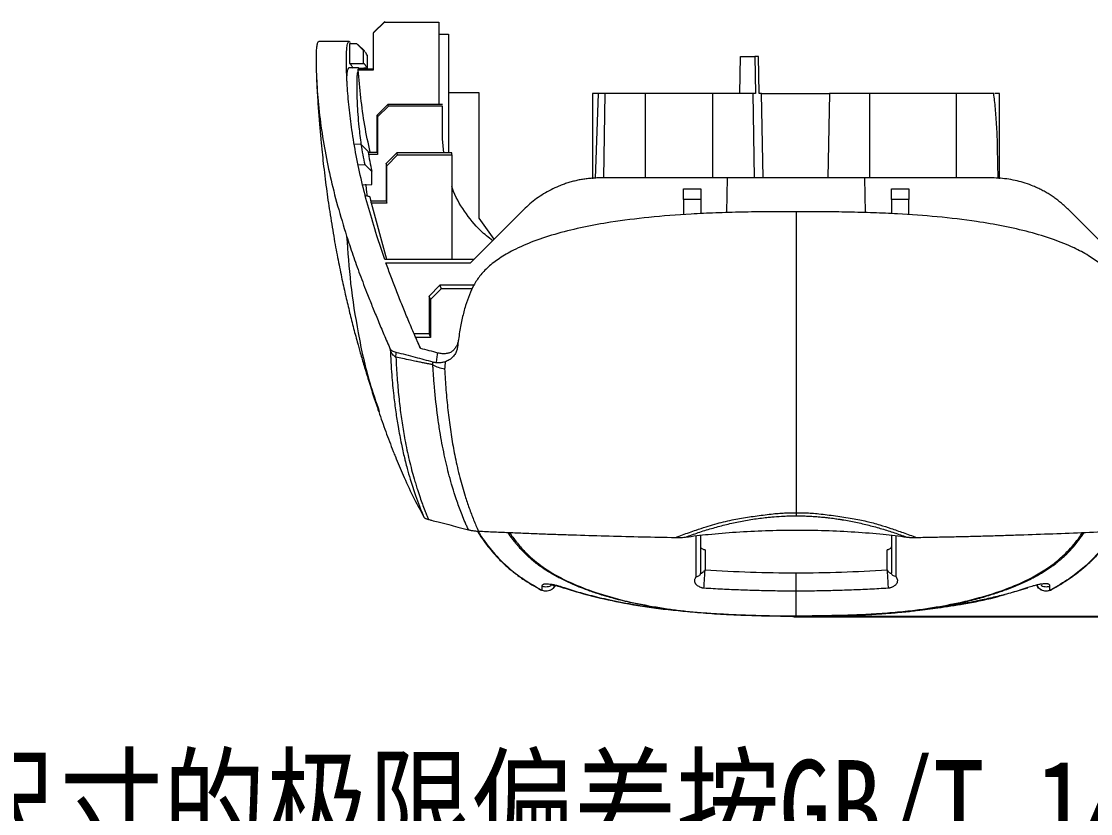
# Model space of a CAD drawing. Header units: inches. Extents: x 1631 to 3663, y 1126 to 1454.
# Drawn here: x 2229.47 to 2278.84, y 1184.66 to 1221.21 of the extents above; entities that cross this region are included whole.
import ezdxf

# ---------------------------------------------------------------- set-up
doc = ezdxf.new("R2010")
doc.units = ezdxf.units.IN
doc.header["$LTSCALE"] = 15
doc.layers.add('文字', color=81, linetype='Continuous')
doc.styles.get("Standard").update_dxf_attribs({"font": 'txt', "bigfont": 'gbcbig.shx'})
doc.styles.add('宋体', font='', dxfattribs={"width": 0.8, "height": 3.5})
doc.styles.get('宋体').set_extended_font_data('SimSun')
doc.dimstyles.new('3', dxfattribs={"dimtxt": 3, "dimasz": 1, "dimexe": 0.18, "dimexo": 0.0625, "dimgap": 0.09, "dimtad": 0, "dimdsep": 46, "dimtxsty": 'Standard', "dimcen": 1, "dimclrd": 3, "dimclre": 3, "dimadec": 0, "dimazin": 2, "dimtfac": 1, "dimtofl": 0, "dimtmove": 0, "dimatfit": 3, "dimfxl": 1, "dimtolj": 1, "dimtzin": 0, "dimarcsym": 0})

# ---------------------------------------------------------------- blocks, each defined once
blk = doc.blocks.new('*D271')
at = {"color": 3, "lineweight": -2}
for p, q in [((2283.045, 1221.214), (2294.274, 1221.214)), ((2294.094, 1220.214), (2294.094, 1213.573)), ((2294.094, 1194.752), (2294.094, 1201.393)), ((2265.146, 1193.752), (2294.274, 1193.752))]:
    blk.add_line(p, q, dxfattribs=at)
at = {"color": 3}
for points in [[(2293.927, 1220.214), (2294.26, 1220.214), (2294.094, 1221.214)], [(2293.927, 1194.752), (2294.26, 1194.752), (2294.094, 1193.752)]]:
    blk.add_solid(points, dxfattribs=at)
at = {"layer": 'Defpoints', "color": 0}
for p in [(2282.983, 1221.214), (2265.083, 1193.752), (2294.094, 1193.752)]:
    blk.add_point(p, dxfattribs=at)
at = {"color": 0, "insert": (2294.094, 1207.483), "char_height": 3, "attachment_point": 5, "rotation": 90}
blk.add_mtext('\\A1;27.46', dxfattribs=at)

msp = doc.modelspace()

# ---------------------------------------------------------------- linework, layer by layer
at = {"color": 7, "linetype": 'Continuous', "lineweight": 15}
for p, q in [((2245.728, 1220.682), (2246.229, 1221.183)), ((2246.243, 1221.214), (2245.734, 1220.705)), ((2246.229, 1221.183), (2248.739, 1221.183)), ((2248.739, 1221.183), (2248.739, 1217.392)), ((2245.728, 1218.981), (2245.728, 1220.682)), ((2248.739, 1220.628), (2249.188, 1220.628)), ((2249.188, 1220.628), (2249.188, 1215.156)), ((2244.604, 1220.281), (2243.205, 1220.281)), ((2244.612, 1220.179), (2244.612, 1219.279)), ((2244.963, 1220.179), (2244.612, 1220.179)), ((2245.264, 1219.878), (2244.963, 1220.179)), ((2244.963, 1220.179), (2245.009, 1220.14)), ((2245.31, 1219.849), (2245.005, 1220.154)), ((2245.264, 1219.279), (2245.264, 1219.878)), ((2245.264, 1219.878), (2245.309, 1219.84)), ((2245.43, 1219.652), (2245.43, 1219.051)), ((2262.64, 1217.89), (2262.669, 1219.59)), ((2262.669, 1219.59), (2263.328, 1219.59)), ((2263.505, 1219.59), (2263.328, 1219.59)), ((2263.328, 1219.59), (2263.358, 1217.89)), ((2263.535, 1217.89), (2263.505, 1219.59)), ((2244.612, 1219.279), (2245.264, 1219.279)), ((2245.011, 1218.981), (2245.728, 1218.981)), ((2245.739, 1219.013), (2245.022, 1219.013)), ((2245.124, 1219.046), (2245.134, 1219.013)), ((2245.264, 1219.279), (2245.264, 1219.279)), ((2250.606, 1217.914), (2249.188, 1217.914)), ((2250.606, 1212.141), (2250.606, 1217.914)), ((2255.836, 1217.89), (2255.836, 1213.955)), ((2256.096, 1217.89), (2255.836, 1217.89)), ((2256.096, 1217.89), (2255.965, 1213.968)), ((2256.424, 1217.89), (2256.096, 1217.89)), ((2261.393, 1217.89), (2258.279, 1217.89)), ((2263.358, 1217.89), (2263.249, 1217.89)), ((2263.646, 1217.89), (2263.535, 1217.89)), ((2263.71, 1213.99), (2263.646, 1217.89)), ((2263.646, 1217.89), (2266.778, 1217.89)), ((2266.778, 1217.89), (2266.709, 1213.99)), ((2272.636, 1217.89), (2268.636, 1217.89)), ((2274.636, 1217.89), (2274.414, 1217.89)), ((2274.636, 1213.955), (2274.636, 1217.89)), ((2245.903, 1216.889), (2246.402, 1217.392)), ((2246.413, 1217.308), (2246.402, 1217.392)), ((2246.402, 1217.392), (2248.918, 1217.392)), ((2245.902, 1215.172), (2245.903, 1216.889)), ((2246.413, 1217.308), (2245.915, 1216.803)), ((2248.918, 1217.308), (2246.413, 1217.308)), ((2248.918, 1215.793), (2248.918, 1217.308)), ((2245.915, 1216.803), (2245.916, 1215.075)), ((2245.164, 1215.535), (2244.817, 1215.542)), ((2245.164, 1215.535), (2245.469, 1215.221)), ((2248.98, 1215.156), (2248.918, 1215.793)), ((2245.463, 1215.172), (2245.902, 1215.172)), ((2245.916, 1215.075), (2245.497, 1215.075)), ((2246.81, 1215.156), (2246.311, 1214.653)), ((2246.336, 1214.55), (2246.832, 1215.055)), ((2246.832, 1215.055), (2246.81, 1215.156)), ((2249.338, 1215.156), (2246.81, 1215.156)), ((2246.832, 1215.055), (2249.338, 1215.055)), ((2249.338, 1215.055), (2249.338, 1215.156)), ((2249.338, 1215.055), (2249.338, 1210.221)), ((2274.563, 1213.962), (2274.539, 1215.385)), ((2245.34, 1214.59), (2244.997, 1214.579)), ((2245.643, 1214.29), (2245.34, 1214.59)), ((2246.312, 1214.653), (2246.311, 1212.934)), ((2246.335, 1214.551), (2246.312, 1214.653)), ((2246.336, 1212.82), (2246.335, 1214.551)), ((2245.643, 1214.29), (2245.642, 1214.295)), ((2245.643, 1213.687), (2245.643, 1214.29)), ((2262.06, 1213.99), (2256.195, 1213.99)), ((2262.059, 1213.994), (2262.031, 1212.39)), ((2274.277, 1213.99), (2268.412, 1213.99)), ((2268.441, 1212.388), (2268.413, 1213.994)), ((2245.225, 1213.674), (2245.643, 1213.687)), ((2260.036, 1212.99), (2260.036, 1213.49)), ((2260.836, 1213.49), (2260.836, 1212.99)), ((2270.436, 1213.49), (2270.436, 1212.99)), ((2245.609, 1212.934), (2246.311, 1212.934)), ((2246.311, 1212.934), (2246.336, 1212.82)), ((2260.036, 1212.99), (2260.036, 1212.298)), ((2260.836, 1212.99), (2260.836, 1212.344)), ((2269.636, 1212.99), (2269.636, 1212.34)), ((2270.436, 1212.297), (2270.436, 1212.99)), ((2246.347, 1210.221), (2245.635, 1212.822)), ((2246.336, 1212.82), (2245.635, 1212.82)), ((2252.66, 1212.526), (2250.21, 1210.076)), ((2280.262, 1210.076), (2277.812, 1212.526)), ((2251.295, 1211.161), (2250.606, 1212.141)), ((2250.355, 1210.221), (2246.25, 1210.221)), ((2246.302, 1210.076), (2250.21, 1210.076)), ((2248.789, 1209.037), (2248.295, 1208.535)), ((2248.789, 1209.037), (2248.855, 1208.877)), ((2250.358, 1209.037), (2248.789, 1209.037)), ((2248.36, 1208.375), (2248.295, 1208.535)), ((2248.295, 1208.535), (2248.295, 1206.793)), ((2248.854, 1208.877), (2248.36, 1208.375)), ((2250.29, 1208.877), (2248.854, 1208.877)), ((2248.36, 1208.375), (2248.36, 1206.633)), ((2248.295, 1206.793), (2247.602, 1206.793)), ((2248.36, 1206.633), (2247.67, 1206.633)), ((2248.295, 1206.793), (2248.36, 1206.633)), ((2247.89, 1206.135), (2247.743, 1206.466)), ((2260.836, 1195.764), (2260.836, 1197.499)), ((2269.636, 1197.499), (2269.636, 1195.766)), ((2261.036, 1196.828), (2261.036, 1195.886)), ((2269.436, 1195.886), (2269.436, 1196.828)), ((2260.624, 1195.589), (2260.625, 1195.6)), ((2275.18, 1194.854), (2275.942, 1195.071)), ((2265.083, 1193.752), (2265.239, 1193.752))]:
    msp.add_line(p, q, dxfattribs=at)
at = {"color": 8, "linetype": 'Continuous', "lineweight": 15}
for p, q in [((2256.356, 1213.99), (2256.424, 1217.89)), ((2258.279, 1213.99), (2258.279, 1217.89)), ((2261.393, 1213.99), (2261.393, 1217.89)), ((2263.317, 1213.99), (2263.249, 1217.89)), ((2268.636, 1213.99), (2268.636, 1217.89)), ((2272.636, 1213.99), (2272.636, 1217.89)), ((2260.625, 1195.6), (2260.627, 1197.474)), ((2269.847, 1197.473), (2269.847, 1195.6))]:
    msp.add_line(p, q, dxfattribs=at)
at = {"color": 7, "linetype": 'Continuous', "lineweight": 15, "flags": 128}
msp.add_lwpolyline([(2265.236, 1205.043), (2265.236, 1204.173), (2265.236, 1203.318), (2265.236, 1202.479), (2265.236, 1201.655), (2265.236, 1200.848), (2265.236, 1200.057), (2265.236, 1199.284), (2265.236, 1198.529)], dxfattribs=at)
at = {"color": 7, "linetype": 'Continuous', "lineweight": 15}
for points, knots in [([(2246.24, 1221.214), (2246.239, 1221.214), (2246.237, 1221.214), (2246.233, 1221.214), (2246.234, 1221.213), (2246.234, 1221.212), (2246.234, 1221.209), (2246.234, 1221.204), (2246.234, 1221.198), (2246.234, 1221.193), (2246.234, 1221.191), (2246.234, 1221.189), (2246.236, 1221.187), (2246.232, 1221.185), (2246.23, 1221.184), (2246.229, 1221.183)], [0, 0, 0, 0, 0.011026, 0.022094, 0.033195, 0.069447, 0.131915, 0.321018, 0.596308, 0.716708, 0.778872, 0.831487, 0.884109, 0.940613, 1, 1, 1, 1]), ([(2245.728, 1220.682), (2245.731, 1220.69), (2245.734, 1220.7), (2245.737, 1220.707), (2245.737, 1220.709)], [0, 0, 0, 0, 0.804362, 1, 1, 1, 1]), ([(2243.205, 1220.27), (2243.188, 1220.268), (2243.149, 1220.263), (2243.111, 1220.132), (2243.084, 1219.909), (2243.072, 1219.59), (2243.074, 1219.004), (2243.118, 1218.038), (2243.246, 1216.718), (2243.445, 1215.402), (2243.718, 1214.067), (2244.054, 1212.717), (2244.343, 1211.774), (2244.487, 1211.305)], [0, 0, 0, 0, 0.037086, 0.085881, 0.135345, 0.188131, 0.244263, 0.372915, 0.501765, 0.629658, 0.753537, 0.877281, 1, 1, 1, 1]), ([(2245.885, 1211.319), (2245.755, 1211.743), (2245.493, 1212.594), (2245.179, 1213.821), (2244.919, 1215.027), (2244.726, 1216.167), (2244.591, 1217.255), (2244.529, 1218.016), (2244.502, 1218.478), (2244.492, 1218.686), (2244.484, 1218.886), (2244.478, 1219.078), (2244.475, 1219.259), (2244.474, 1219.429), (2244.475, 1219.655), (2244.485, 1219.902), (2244.51, 1220.122), (2244.548, 1220.247), (2244.594, 1220.296), (2244.633, 1220.266), (2244.649, 1220.254)], [0, 0, 0, 0, 0.107869, 0.216713, 0.325893, 0.436105, 0.53502, 0.634271, 0.656537, 0.678783, 0.701001, 0.723185, 0.745329, 0.767427, 0.789472, 0.839638, 0.886763, 0.930888, 0.970957, 1, 1, 1, 1]), ([(2244.583, 1219.074), (2244.566, 1219.054), (2244.532, 1219.013), (2244.503, 1218.88), (2244.494, 1218.751), (2244.491, 1218.706)], [0, 0, 0, 0, 0.3808713, 0.7853889, 1, 1, 1, 1]), ([(2244.816, 1219.069), (2244.799, 1219.069), (2244.763, 1219.069), (2244.717, 1219.07), (2244.676, 1219.071), (2244.631, 1219.072), (2244.59, 1219.073), (2244.585, 1219.074), (2244.583, 1219.074)], [0, 0, 0, 0, 0.12615, 0.25021, 0.374286, 0.500483, 0.750303, 1, 1, 1, 1]), ([(2244.784, 1219.042), (2244.774, 1219.063), (2244.754, 1219.105), (2244.727, 1219.156), (2244.701, 1219.198), (2244.676, 1219.232), (2244.653, 1219.257), (2244.631, 1219.274), (2244.618, 1219.277), (2244.612, 1219.279)], [0, 0, 0, 0, 0.13957, 0.280214, 0.421946, 0.56478, 0.708727, 0.853797, 1, 1, 1, 1]), ([(2245.052, 1219.061), (2245.052, 1219.062), (2245.051, 1219.062), (2245.039, 1219.064), (2245.02, 1219.065), (2244.984, 1219.066), (2244.921, 1219.068), (2244.851, 1219.068), (2244.816, 1219.069)], [0, 0, 0, 0, 0.12642, 0.250454, 0.374212, 0.499818, 0.749638, 1, 1, 1, 1]), ([(2245.011, 1218.981), (2245.001, 1218.942), (2244.981, 1218.864), (2244.962, 1218.683), (2244.951, 1218.456), (2244.949, 1218.176), (2244.955, 1217.841), (2244.978, 1217.256), (2245.03, 1216.473), (2245.114, 1215.808), (2245.149, 1215.535)], [0, 0, 0, 0, 0.081656, 0.166932, 0.25586, 0.348449, 0.444687, 0.551481, 0.816, 1, 1, 1, 1]), ([(2245.011, 1218.981), (2245.012, 1218.984), (2245.016, 1218.99), (2245.016, 1218.998), (2245.017, 1219.005), (2245.021, 1219.01), (2245.022, 1219.013)], [0, 0, 0, 0, 0.255197, 0.508686, 0.757598, 1, 1, 1, 1]), ([(2245.57, 1215.172), (2245.483, 1215.585), (2245.216, 1216.842), (2245.093, 1218.122), (2245.011, 1218.981)], [0, 0, 0, 0, 0.3290234, 1, 1, 1, 1]), ([(2245.052, 1219.063), (2245.049, 1219.06), (2245.044, 1219.053), (2245.036, 1219.041), (2245.029, 1219.028), (2245.025, 1219.017), (2245.022, 1219.012)], [0, 0, 0, 0, 0.246582, 0.49529, 0.74705, 1, 1, 1, 1]), ([(2245.43, 1219.051), (2245.332, 1219.049), (2245.206, 1219.047), (2245.081, 1219.046), (2245.054, 1219.046)], [0, 0, 0, 0, 0.783768, 1, 1, 1, 1]), ([(2245.43, 1219.051), (2245.421, 1219.071), (2245.402, 1219.11), (2245.376, 1219.158), (2245.351, 1219.199), (2245.327, 1219.231), (2245.305, 1219.255), (2245.283, 1219.272), (2245.271, 1219.277), (2245.264, 1219.279)], [0, 0, 0, 0, 0.138117, 0.277788, 0.41903, 0.561857, 0.706285, 0.852328, 1, 1, 1, 1]), ([(2243.097, 1218.594), (2243.106, 1218.403), (2243.127, 1217.936), (2243.175, 1217.21), (2243.233, 1216.455), (2243.292, 1215.786), (2243.35, 1215.199), (2243.431, 1214.45), (2243.543, 1213.538), (2243.709, 1212.373), (2243.888, 1211.287), (2244.063, 1210.333), (2244.242, 1209.445), (2244.422, 1208.625), (2244.602, 1207.862), (2244.785, 1207.131), (2244.959, 1206.48), (2245.126, 1205.883), (2245.297, 1205.296), (2245.501, 1204.628), (2245.723, 1203.93), (2245.886, 1203.449), (2245.963, 1203.221)], [0, 0, 0, 0, 0.0314289, 0.0766967, 0.1174837, 0.1537128, 0.1852539, 0.2136165, 0.27708, 0.3355883, 0.4022908, 0.4672422, 0.528838, 0.5840585, 0.6377368, 0.6912375, 0.7447703, 0.784261, 0.8312172, 0.8851772, 0.9455282, 1, 1, 1, 1]), ([(2258.279, 1217.89), (2258.045, 1217.89), (2257.811, 1217.89), (2257.375, 1217.89), (2257.174, 1217.89), (2256.834, 1217.89), (2256.694, 1217.89), (2256.496, 1217.89), (2256.437, 1217.89), (2256.424, 1217.89)], [0, 0, 0, 0, 0.25, 0.25, 0.5, 0.5, 0.75, 0.75, 1, 1, 1, 1]), ([(2263.249, 1217.89), (2263.235, 1217.89), (2263.176, 1217.89), (2262.978, 1217.89), (2262.839, 1217.89), (2262.498, 1217.89), (2262.297, 1217.89), (2261.862, 1217.89), (2261.627, 1217.89), (2261.393, 1217.89)], [0, 0, 0, 0, 0.25, 0.25, 0.5, 0.5, 0.75, 0.75, 1, 1, 1, 1]), ([(2268.636, 1217.89), (2268.393, 1217.89), (2268.15, 1217.89), (2267.7, 1217.89), (2267.494, 1217.89), (2267.15, 1217.89), (2267.012, 1217.89), (2266.826, 1217.89), (2266.778, 1217.89), (2266.778, 1217.89)], [0, 0, 0, 0, 0.25, 0.25, 0.5, 0.5, 0.75, 0.75, 1, 1, 1, 1]), ([(2274.362, 1217.89), (2274.226, 1217.89), (2273.984, 1217.89), (2273.373, 1217.89), (2273.005, 1217.89), (2272.636, 1217.89)], [0, 0, 0, 0, 0.5, 0.5, 1, 1, 1, 1]), ([(2274.539, 1215.385), (2274.535, 1215.552), (2274.527, 1215.875), (2274.505, 1216.343), (2274.476, 1216.778), (2274.442, 1217.179), (2274.405, 1217.546), (2274.376, 1217.779), (2274.362, 1217.89)], [0, 0, 0, 0, 0.199713, 0.38619, 0.559445, 0.71949, 0.866337, 1, 1, 1, 1]), ([(2245.34, 1214.59), (2245.308, 1214.748), (2245.244, 1215.065), (2245.191, 1215.378), (2245.164, 1215.535)], [0, 0, 0, 0, 0.4994077, 1, 1, 1, 1]), ([(2245.902, 1215.172), (2245.903, 1215.168), (2245.904, 1215.16), (2245.909, 1215.144), (2245.909, 1215.124), (2245.909, 1215.1), (2245.914, 1215.084), (2245.916, 1215.075)], [0, 0, 0, 0, 0.124382, 0.248763, 0.497972, 0.748195, 1, 1, 1, 1]), ([(2256.195, 1213.99), (2256.122, 1213.99), (2255.976, 1213.988), (2255.757, 1213.973), (2255.541, 1213.95), (2255.326, 1213.917), (2255.113, 1213.874), (2254.902, 1213.823), (2254.693, 1213.762), (2254.486, 1213.691), (2254.227, 1213.59), (2253.922, 1213.45), (2253.579, 1213.258), (2253.254, 1213.041), (2252.945, 1212.798), (2252.755, 1212.617), (2252.66, 1212.526)], [0, 0, 0, 0, 0.056046, 0.111723, 0.167134, 0.222388, 0.27759, 0.33285, 0.388275, 0.44397, 0.500042, 0.600636, 0.700305, 0.799671, 0.899362, 1, 1, 1, 1]), ([(2265.236, 1213.99), (2265.025, 1213.99), (2264.603, 1213.99), (2263.995, 1213.99), (2263.437, 1213.99), (2262.949, 1213.99), (2262.551, 1213.99), (2262.263, 1213.99), (2262.087, 1213.99), (2262.073, 1213.99), (2262.066, 1213.99)], [0, 0, 0, 0, 0.126831, 0.253663, 0.380494, 0.507326, 0.634157, 0.760989, 0.88782, 1, 1, 1, 1]), ([(2268.406, 1213.99), (2268.4, 1213.99), (2268.385, 1213.99), (2268.209, 1213.99), (2267.921, 1213.99), (2267.523, 1213.99), (2267.036, 1213.99), (2266.477, 1213.99), (2265.869, 1213.99), (2265.447, 1213.99), (2265.236, 1213.99)], [0, 0, 0, 0, 0.11218, 0.239011, 0.365843, 0.492674, 0.619506, 0.746337, 0.873169, 1, 1, 1, 1]), ([(2277.812, 1212.526), (2277.76, 1212.577), (2277.655, 1212.679), (2277.49, 1212.823), (2277.321, 1212.96), (2277.146, 1213.088), (2276.965, 1213.209), (2276.78, 1213.322), (2276.589, 1213.426), (2276.392, 1213.523), (2276.138, 1213.635), (2275.823, 1213.751), (2275.445, 1213.858), (2275.061, 1213.934), (2274.671, 1213.982), (2274.409, 1213.988), (2274.277, 1213.99)], [0, 0, 0, 0, 0.056048, 0.111726, 0.167139, 0.222393, 0.277596, 0.332856, 0.38828, 0.443974, 0.500044, 0.600641, 0.700311, 0.799676, 0.899365, 1, 1, 1, 1]), ([(2245.361, 1213.696), (2245.375, 1213.583), (2245.398, 1213.385), (2245.42, 1213.22), (2245.43, 1213.15)], [0, 0, 0, 0, 0.569954, 1, 1, 1, 1]), ([(2251.229, 1211.095), (2251.039, 1211.241), (2250.537, 1211.626), (2249.915, 1212.447), (2249.473, 1213.159), (2249.35, 1213.576), (2249.338, 1213.616)], [0, 0, 0, 0, 0.2241545, 0.5922884, 0.9607758, 1, 1, 1, 1]), ([(2260.036, 1213.49), (2260.169, 1213.49), (2260.436, 1213.49), (2260.703, 1213.49), (2260.836, 1213.49)], [0, 0, 0, 0, 0.499789, 1, 1, 1, 1]), ([(2269.636, 1213.49), (2269.77, 1213.49), (2270.037, 1213.49), (2270.303, 1213.49), (2270.436, 1213.49)], [0, 0, 0, 0, 0.5002239, 1, 1, 1, 1]), ([(2245.573, 1213.095), (2245.572, 1213.099), (2245.569, 1213.106), (2245.553, 1213.117), (2245.529, 1213.127), (2245.487, 1213.139), (2245.418, 1213.154), (2245.342, 1213.162), (2245.305, 1213.166)], [0, 0, 0, 0, 0.125458, 0.249515, 0.374279, 0.501823, 0.751295, 1, 1, 1, 1]), ([(2245.635, 1212.822), (2245.632, 1212.831), (2245.624, 1212.849), (2245.623, 1212.877), (2245.621, 1212.906), (2245.613, 1212.925), (2245.609, 1212.935)], [0, 0, 0, 0, 0.2377282, 0.4855639, 0.7402162, 1, 1, 1, 1]), ([(2265.236, 1212.433), (2265.013, 1212.433), (2264.577, 1212.432), (2263.938, 1212.428), (2263.329, 1212.422), (2262.528, 1212.408), (2261.55, 1212.38), (2260.114, 1212.313), (2258.49, 1212.189), (2256.422, 1211.93), (2254.636, 1211.569), (2253.153, 1211.095), (2252.254, 1210.706), (2251.554, 1210.302), (2251.031, 1209.906), (2250.693, 1209.55), (2250.485, 1209.258), (2250.316, 1208.972), (2250.138, 1208.586), (2249.964, 1208.08), (2249.815, 1207.506), (2249.691, 1206.865), (2249.634, 1206.418), (2249.604, 1206.184)], [0, 0, 0, 0, 0.033732, 0.065964, 0.096698, 0.125936, 0.187215, 0.24493, 0.343971, 0.434928, 0.563973, 0.625303, 0.68055, 0.721046, 0.757724, 0.79026, 0.805094, 0.820414, 0.848802, 0.880787, 0.916562, 0.956266, 1, 1, 1, 1]), ([(2280.868, 1206.184), (2280.853, 1206.311), (2280.822, 1206.56), (2280.766, 1206.925), (2280.702, 1207.271), (2280.631, 1207.599), (2280.553, 1207.908), (2280.467, 1208.198), (2280.373, 1208.468), (2280.273, 1208.718), (2280.165, 1208.948), (2280.041, 1209.171), (2279.898, 1209.388), (2279.661, 1209.684), (2279.286, 1210.037), (2278.727, 1210.423), (2278.001, 1210.809), (2277.089, 1211.177), (2275.602, 1211.624), (2273.208, 1212.082), (2270.78, 1212.297), (2268.792, 1212.385), (2267.651, 1212.415), (2266.458, 1212.431), (2265.656, 1212.432), (2265.236, 1212.433)], [0, 0, 0, 0, 0.023804, 0.046454, 0.067961, 0.088342, 0.107612, 0.125792, 0.142906, 0.158983, 0.174056, 0.188169, 0.204083, 0.219761, 0.253972, 0.291538, 0.332664, 0.387775, 0.448749, 0.576775, 0.763689, 0.819442, 0.878633, 0.936501, 1, 1, 1, 1]), ([(2244.487, 1211.305), (2244.533, 1211.162), (2244.626, 1210.874), (2244.776, 1210.435), (2244.932, 1209.989), (2245.097, 1209.535), (2245.27, 1209.075), (2245.465, 1208.571), (2245.686, 1208.017), (2245.938, 1207.403), (2246.209, 1206.76), (2246.403, 1206.311), (2246.501, 1206.084)], [0, 0, 0, 0, 0.0900034, 0.1802726, 0.2707141, 0.3612297, 0.4517161, 0.542065, 0.6528956, 0.7664833, 0.8823593, 1, 1, 1, 1]), ([(2246.25, 1210.221), (2246.207, 1210.345), (2246.121, 1210.593), (2246, 1210.959), (2245.923, 1211.199), (2245.885, 1211.319)], [0, 0, 0, 0, 0.334251, 0.667666, 1, 1, 1, 1]), ([(2247.885, 1206.136), (2247.832, 1206.258), (2247.727, 1206.5), (2247.576, 1206.853), (2247.43, 1207.197), (2247.291, 1207.531), (2247.157, 1207.854), (2246.98, 1208.286), (2246.767, 1208.822), (2246.525, 1209.458), (2246.376, 1209.87), (2246.302, 1210.076)], [0, 0, 0, 0, 0.085545, 0.170122, 0.2536, 0.335855, 0.416774, 0.496248, 0.663867, 0.831914, 1, 1, 1, 1]), ([(2249.643, 1206.502), (2249.639, 1206.477), (2249.631, 1206.428), (2249.611, 1206.357), (2249.585, 1206.288), (2249.541, 1206.199), (2249.473, 1206.094), (2249.399, 1206.024), (2249.362, 1205.989)], [0, 0, 0, 0, 0.125864, 0.250503, 0.374683, 0.499179, 0.749795, 1, 1, 1, 1]), ([(2246.501, 1206.084), (2246.507, 1206.077), (2246.519, 1206.061), (2246.55, 1206.037), (2246.596, 1206.011), (2246.663, 1205.982), (2246.73, 1205.964), (2246.762, 1205.954)], [0, 0, 0, 0, 0.168422, 0.337176, 0.507716, 0.755577, 1, 1, 1, 1]), ([(2246.744, 1205.723), (2246.727, 1205.736), (2246.689, 1205.767), (2246.633, 1205.823), (2246.585, 1205.881), (2246.551, 1205.937), (2246.527, 1205.989), (2246.51, 1206.039), (2246.504, 1206.071), (2246.501, 1206.084)], [0, 0, 0, 0, 0.127497, 0.294586, 0.501295, 0.627724, 0.750727, 0.899187, 1, 1, 1, 1]), ([(2249.604, 1206.184), (2249.599, 1206.153), (2249.59, 1206.093), (2249.564, 1206.006), (2249.528, 1205.923), (2249.482, 1205.844), (2249.418, 1205.759), (2249.334, 1205.674), (2249.234, 1205.6), (2249.134, 1205.544), (2249.069, 1205.518), (2249.036, 1205.505)], [0, 0, 0, 0, 0.101559, 0.20193, 0.30203, 0.402781, 0.505089, 0.647692, 0.789621, 0.895633, 1, 1, 1, 1]), ([(2246.763, 1205.954), (2246.759, 1205.916), (2246.752, 1205.839), (2246.747, 1205.762), (2246.744, 1205.723)], [0, 0, 0, 0, 0.5002396, 1, 1, 1, 1]), ([(2246.761, 1205.714), (2246.758, 1205.715), (2246.753, 1205.717), (2246.747, 1205.721), (2246.744, 1205.723)], [0, 0, 0, 0, 0.4962007, 1, 1, 1, 1]), ([(2248.451, 1205.375), (2248.441, 1205.377), (2248.421, 1205.38), (2248.381, 1205.389), (2248.316, 1205.399), (2248.211, 1205.423), (2248.068, 1205.449), (2247.89, 1205.483), (2247.675, 1205.53), (2247.397, 1205.588), (2247.087, 1205.651), (2246.863, 1205.695), (2246.761, 1205.714)], [0, 0, 0, 0, 0.017482, 0.035901, 0.071607, 0.13415, 0.221644, 0.326277, 0.451692, 0.602242, 0.818709, 1, 1, 1, 1]), ([(2246.761, 1205.714), (2246.769, 1205.553), (2246.784, 1205.235), (2246.815, 1204.771), (2246.851, 1204.323), (2246.892, 1203.891), (2246.939, 1203.475), (2246.99, 1203.074), (2247.064, 1202.55), (2247.183, 1201.844), (2247.335, 1201.126), (2247.484, 1200.528), (2247.586, 1200.159), (2247.676, 1199.857), (2247.765, 1199.569), (2247.9, 1199.164), (2248.045, 1198.772), (2248.178, 1198.437), (2248.237, 1198.298), (2248.266, 1198.229)], [0, 0, 0, 0, 0.059346, 0.117058, 0.173187, 0.227786, 0.280905, 0.332593, 0.382897, 0.485572, 0.612235, 0.672921, 0.7314, 0.765825, 0.799493, 0.853469, 0.938437, 0.969561, 1, 1, 1, 1]), ([(2246.762, 1205.954), (2247.06, 1205.876), (2247.627, 1205.728), (2248.191, 1205.577), (2248.459, 1205.505)], [0, 0, 0, 0, 0.525325, 1, 1, 1, 1]), ([(2248.628, 1205.468), (2248.638, 1205.545), (2248.658, 1205.699), (2248.68, 1205.85), (2248.692, 1205.926)], [0, 0, 0, 0, 0.498588, 1, 1, 1, 1]), ([(2248.692, 1205.926), (2248.723, 1205.918), (2248.786, 1205.903), (2248.877, 1205.892), (2248.967, 1205.887), (2249.084, 1205.893), (2249.222, 1205.918), (2249.315, 1205.966), (2249.362, 1205.989)], [0, 0, 0, 0, 0.118829, 0.239728, 0.363198, 0.489708, 0.746326, 1, 1, 1, 1]), ([(2248.459, 1205.505), (2248.457, 1205.483), (2248.455, 1205.44), (2248.452, 1205.397), (2248.451, 1205.375)], [0, 0, 0, 0, 0.500103, 1, 1, 1, 1]), ([(2248.467, 1205.369), (2248.464, 1205.37), (2248.459, 1205.374), (2248.453, 1205.375), (2248.451, 1205.375)], [0, 0, 0, 0, 0.4690436, 1, 1, 1, 1]), ([(2248.459, 1205.505), (2248.485, 1205.498), (2248.537, 1205.485), (2248.598, 1205.474), (2248.628, 1205.468)], [0, 0, 0, 0, 0.502749, 1, 1, 1, 1]), ([(2248.467, 1205.369), (2248.537, 1205.323), (2248.622, 1205.283), (2248.808, 1205.219), (2248.91, 1205.196), (2249.012, 1205.184)], [0, 0, 0, 0, 0.5, 0.5, 1, 1, 1, 1]), ([(2250.11, 1197.752), (2250.097, 1197.781), (2250.07, 1197.84), (2250.016, 1197.957), (2249.93, 1198.155), (2249.776, 1198.528), (2249.531, 1199.193), (2249.262, 1200.073), (2249.011, 1201.105), (2248.837, 1202), (2248.68, 1203.019), (2248.593, 1203.769), (2248.535, 1204.408), (2248.512, 1204.689), (2248.494, 1204.932), (2248.483, 1205.102), (2248.478, 1205.182), (2248.474, 1205.235), (2248.472, 1205.27), (2248.471, 1205.299), (2248.47, 1205.323), (2248.466, 1205.345), (2248.47, 1205.354), (2248.47, 1205.364), (2248.467, 1205.368), (2248.467, 1205.369)], [0, 0, 0, 0, 0.012899, 0.025938, 0.051129, 0.099149, 0.187058, 0.333403, 0.462246, 0.600507, 0.682417, 0.851852, 0.881148, 0.917315, 0.9547, 0.969325, 0.979043, 0.983831, 0.988059, 0.991688, 0.994573, 0.996833, 0.998759, 0.999681, 1, 1, 1, 1]), ([(2249.036, 1205.505), (2249.01, 1205.497), (2248.958, 1205.48), (2248.877, 1205.464), (2248.794, 1205.456), (2248.709, 1205.457), (2248.655, 1205.464), (2248.628, 1205.468)], [0, 0, 0, 0, 0.186648, 0.3796753, 0.5795309, 0.7863652, 1, 1, 1, 1]), ([(2249.036, 1205.505), (2249.032, 1205.452), (2249.024, 1205.345), (2249.016, 1205.238), (2249.012, 1205.184)], [0, 0, 0, 0, 0.490705, 1, 1, 1, 1]), ([(2249.012, 1205.184), (2249.021, 1205.02), (2249.038, 1204.693), (2249.072, 1204.212), (2249.113, 1203.739), (2249.16, 1203.276), (2249.214, 1202.822), (2249.275, 1202.377), (2249.342, 1201.94), (2249.417, 1201.512), (2249.531, 1200.918), (2249.7, 1200.179), (2249.921, 1199.401), (2250.14, 1198.752), (2250.343, 1198.212), (2250.494, 1197.864), (2250.569, 1197.691)], [0, 0, 0, 0, 0.060258, 0.119908, 0.178958, 0.237421, 0.295305, 0.352622, 0.409383, 0.465598, 0.52128, 0.646297, 0.76552, 0.844958, 0.9231, 1, 1, 1, 1]), ([(2245.966, 1203.21), (2246.073, 1202.903), (2246.284, 1202.296), (2246.543, 1201.602), (2246.703, 1201.21), (2246.734, 1201.132)], [0, 0, 0, 0, 0.452658, 0.891521, 1, 1, 1, 1]), ([(2246.735, 1201.132), (2246.85, 1200.85), (2247.092, 1200.255), (2247.526, 1199.327), (2247.881, 1198.662), (2248.053, 1198.339)], [0, 0, 0, 0, 0.316699, 0.667849, 1, 1, 1, 1]), ([(2247.202, 1200.895), (2247.228, 1200.791), (2247.295, 1200.522), (2247.445, 1200.001), (2247.685, 1199.245), (2247.918, 1198.67), (2248.053, 1198.339)], [0, 0, 0, 0, 0.1172933, 0.3067393, 0.6007585, 1, 1, 1, 1]), ([(2248.053, 1198.339), (2248.058, 1198.331), (2248.068, 1198.317), (2248.094, 1198.296), (2248.128, 1198.277), (2248.168, 1198.259), (2248.214, 1198.243), (2248.249, 1198.234), (2248.266, 1198.229)], [0, 0, 0, 0, 0.187001, 0.366204, 0.537275, 0.699979, 0.854209, 1, 1, 1, 1]), ([(2248.266, 1198.229), (2248.313, 1198.217), (2248.464, 1198.178), (2248.775, 1198.1), (2249.18, 1197.996), (2249.645, 1197.875), (2249.947, 1197.795), (2250.11, 1197.752)], [0, 0, 0, 0, 0.074963, 0.243364, 0.504672, 0.732459, 1, 1, 1, 1]), ([(2259.673, 1197.4), (2259.78, 1197.439), (2259.991, 1197.518), (2260.308, 1197.632), (2260.67, 1197.758), (2261.06, 1197.889), (2261.48, 1198.016), (2261.88, 1198.121), (2262.262, 1198.205), (2262.635, 1198.275), (2262.989, 1198.334), (2263.35, 1198.387), (2263.714, 1198.436), (2264.071, 1198.48), (2264.404, 1198.513), (2264.701, 1198.532), (2264.976, 1198.54), (2265.152, 1198.532), (2265.236, 1198.529)], [0, 0, 0, 0, 0.063445, 0.125778, 0.187013, 0.274347, 0.350333, 0.423025, 0.493472, 0.554925, 0.619568, 0.678359, 0.741805, 0.807089, 0.861605, 0.911458, 0.957515, 1, 1, 1, 1]), ([(2260.137, 1197.416), (2260.233, 1197.452), (2260.426, 1197.523), (2260.721, 1197.625), (2261.02, 1197.722), (2261.324, 1197.814), (2261.633, 1197.9), (2261.946, 1197.981), (2262.263, 1198.056), (2262.69, 1198.147), (2263.231, 1198.244), (2263.745, 1198.311), (2264.189, 1198.354), (2264.524, 1198.378), (2264.899, 1198.394), (2265.124, 1198.396), (2265.236, 1198.396)], [0, 0, 0, 0, 0.062869, 0.125716, 0.18854, 0.251336, 0.314101, 0.376832, 0.439525, 0.502177, 0.627237, 0.751442, 0.792344, 0.875674, 0.937845, 1, 1, 1, 1]), ([(2265.236, 1198.529), (2265.268, 1198.532), (2265.336, 1198.537), (2265.441, 1198.54), (2265.555, 1198.54), (2265.729, 1198.535), (2265.977, 1198.52), (2266.308, 1198.489), (2266.675, 1198.447), (2267.187, 1198.38), (2267.692, 1198.302), (2268.168, 1198.214), (2268.495, 1198.145), (2268.804, 1198.068), (2269.177, 1197.96), (2269.635, 1197.81), (2270.201, 1197.615), (2270.592, 1197.474), (2270.799, 1197.4)], [0, 0, 0, 0, 0.0163398, 0.0340309, 0.0531175, 0.0736345, 0.1217155, 0.1786281, 0.2420167, 0.309571, 0.4417727, 0.5040904, 0.5605198, 0.6158738, 0.6719267, 0.7684694, 0.8777996, 1, 1, 1, 1]), ([(2265.236, 1198.396), (2265.331, 1198.396), (2265.513, 1198.395), (2265.777, 1198.386), (2266.021, 1198.373), (2266.245, 1198.357), (2266.448, 1198.339), (2266.631, 1198.32), (2266.794, 1198.301), (2266.938, 1198.283), (2267.062, 1198.266), (2267.166, 1198.25), (2267.251, 1198.237), (2267.317, 1198.227), (2267.564, 1198.187), (2267.995, 1198.106), (2268.605, 1197.964), (2269.2, 1197.801), (2269.779, 1197.619), (2270.15, 1197.484), (2270.335, 1197.416)], [0, 0, 0, 0, 0.052306, 0.100998, 0.14608, 0.187551, 0.22541, 0.259657, 0.290288, 0.3173, 0.34069, 0.360455, 0.376591, 0.389098, 0.397974, 0.518173, 0.638505, 0.758942, 0.879451, 1, 1, 1, 1]), ([(2250.11, 1197.752), (2250.131, 1197.747), (2250.171, 1197.737), (2250.24, 1197.724), (2250.315, 1197.712), (2250.396, 1197.703), (2250.48, 1197.696), (2250.539, 1197.693), (2250.569, 1197.691)], [0, 0, 0, 0, 0.169477, 0.337705, 0.504777, 0.670777, 0.835806, 1, 1, 1, 1]), ([(2250.521, 1197.695), (2250.533, 1197.675), (2250.625, 1197.52), (2250.807, 1197.257), (2251.065, 1196.912), (2251.315, 1196.616), (2251.558, 1196.358), (2251.833, 1196.095), (2252.18, 1195.8), (2252.596, 1195.495), (2253.021, 1195.221), (2253.303, 1195.063), (2253.44, 1194.986)], [0, 0, 0, 0, 0.020302, 0.151492, 0.264716, 0.371085, 0.454529, 0.532772, 0.654032, 0.78504, 0.895558, 1, 1, 1, 1]), ([(2250.563, 1197.68), (2250.581, 1197.65), (2250.689, 1197.471), (2250.893, 1197.176), (2251.184, 1196.794), (2251.527, 1196.405), (2251.986, 1195.969), (2252.632, 1195.467), (2253.173, 1195.153), (2253.471, 1194.981)], [0, 0, 0, 0, 0.029003, 0.1750053, 0.2990222, 0.4196775, 0.5807603, 0.7696304, 1, 1, 1, 1]), ([(2250.569, 1197.691), (2250.816, 1197.68), (2251.311, 1197.657), (2252.059, 1197.625), (2252.812, 1197.594), (2253.57, 1197.565), (2254.334, 1197.538), (2255.347, 1197.504), (2256.613, 1197.467), (2258.137, 1197.429), (2259.16, 1197.409), (2259.673, 1197.4)], [0, 0, 0, 0, 0.082362, 0.16515, 0.248367, 0.332016, 0.416103, 0.50063, 0.665785, 0.832232, 1, 1, 1, 1]), ([(2259.28, 1194.082), (2259.089, 1194.112), (2258.754, 1194.163), (2258.307, 1194.245), (2257.961, 1194.313), (2257.62, 1194.386), (2257.248, 1194.472), (2256.857, 1194.572), (2256.455, 1194.685), (2256.017, 1194.821), (2255.563, 1194.98), (2255.114, 1195.156), (2254.683, 1195.345), (2254.312, 1195.528), (2254.006, 1195.696), (2253.769, 1195.836), (2253.527, 1195.991), (2253.299, 1196.153), (2253.094, 1196.316), (2252.906, 1196.48), (2252.763, 1196.617), (2252.642, 1196.74), (2252.553, 1196.835), (2252.456, 1196.944), (2252.363, 1197.052), (2252.258, 1197.183), (2252.108, 1197.375), (2252.011, 1197.531), (2251.947, 1197.634)], [0, 0, 0, 0, 0.062634, 0.109254, 0.147458, 0.177163, 0.222677, 0.272271, 0.309493, 0.360313, 0.425135, 0.471443, 0.524949, 0.587311, 0.616399, 0.649423, 0.687171, 0.723057, 0.755265, 0.788603, 0.821843, 0.835014, 0.859239, 0.875896, 0.895872, 0.919478, 0.947122, 1, 1, 1, 1]), ([(2260.137, 1197.416), (2260.473, 1197.463), (2261.225, 1197.554), (2262.461, 1197.657), (2263.817, 1197.723), (2265.203, 1197.746), (2266.594, 1197.726), (2267.958, 1197.661), (2269.214, 1197.557), (2269.988, 1197.464), (2270.335, 1197.416)], [0.0159174, 0.0159174, 0.0159174, 0.0159174, 0.1245077, 0.2495077, 0.3745077, 0.4995077, 0.6245077, 0.7495077, 0.8745077, 0.9835903, 0.9835903, 0.9835903, 0.9835903]), ([(2270.799, 1197.4), (2271.056, 1197.404), (2271.57, 1197.414), (2272.338, 1197.43), (2273.101, 1197.448), (2273.861, 1197.468), (2274.617, 1197.489), (2275.632, 1197.521), (2276.899, 1197.564), (2278.411, 1197.624), (2279.408, 1197.669), (2279.904, 1197.691)], [0, 0, 0, 0, 0.084051, 0.167768, 0.251156, 0.334218, 0.416958, 0.499379, 0.667987, 0.834851, 1, 1, 1, 1]), ([(2271.183, 1194.105), (2271.643, 1194.18), (2272.547, 1194.327), (2273.847, 1194.648), (2275.044, 1195.041), (2276.001, 1195.469), (2276.727, 1195.888), (2277.28, 1196.288), (2277.824, 1196.799), (2278.229, 1197.249), (2278.42, 1197.565), (2278.46, 1197.631)], [0, 0, 0, 0, 0.151707, 0.297964, 0.440895, 0.574936, 0.662556, 0.74698, 0.83586, 0.965594, 1, 1, 1, 1]), ([(2279.91, 1197.679), (2279.898, 1197.659), (2279.789, 1197.476), (2279.579, 1197.17), (2279.29, 1196.796), (2278.946, 1196.404), (2278.49, 1195.971), (2277.816, 1195.456), (2277.289, 1195.148), (2277.002, 1194.981)], [0, 0, 0, 0, 0.019483, 0.178997, 0.310141, 0.402888, 0.588259, 0.776069, 1, 1, 1, 1]), ([(2279.931, 1197.665), (2279.894, 1197.604), (2279.795, 1197.444), (2279.617, 1197.191), (2279.394, 1196.896), (2279.177, 1196.639), (2278.976, 1196.423), (2278.809, 1196.256), (2278.66, 1196.117), (2278.51, 1195.986), (2278.338, 1195.842), (2278.145, 1195.693), (2277.948, 1195.55), (2277.765, 1195.425), (2277.527, 1195.271), (2277.282, 1195.123), (2277.098, 1195.023), (2277.032, 1194.986)], [0, 0, 0, 0, 0.05994, 0.159428, 0.258275, 0.36178, 0.425188, 0.484568, 0.541192, 0.5775, 0.631994, 0.704891, 0.753589, 0.805135, 0.85959, 0.949774, 1, 1, 1, 1]), ([(2259.673, 1197.399), (2259.706, 1197.399), (2259.767, 1197.398), (2259.854, 1197.399), (2259.947, 1197.401), (2260.044, 1197.405), (2260.108, 1197.412), (2260.137, 1197.416)], [0, 0, 0, 0, 0.205753, 0.386225, 0.541598, 0.794084, 1, 1, 1, 1]), ([(2270.335, 1197.416), (2270.348, 1197.414), (2270.377, 1197.41), (2270.425, 1197.406), (2270.481, 1197.403), (2270.558, 1197.4), (2270.665, 1197.398), (2270.752, 1197.399), (2270.799, 1197.399)], [0, 0, 0, 0, 0.097808, 0.206476, 0.32686, 0.459593, 0.7018, 1, 1, 1, 1]), ([(2261.036, 1196.829), (2261.024, 1196.829), (2260.999, 1196.83), (2260.95, 1196.841), (2260.893, 1196.867), (2260.856, 1196.906), (2260.838, 1196.944), (2260.837, 1196.964), (2260.836, 1196.974)], [0, 0, 0, 0, 0.103248, 0.210442, 0.441894, 0.704793, 0.85048, 1, 1, 1, 1]), ([(2269.636, 1196.976), (2269.636, 1196.966), (2269.634, 1196.945), (2269.617, 1196.907), (2269.579, 1196.867), (2269.522, 1196.841), (2269.473, 1196.83), (2269.448, 1196.829), (2269.436, 1196.829)], [0, 0, 0, 0, 0.151742, 0.301411, 0.562072, 0.790981, 0.897942, 1, 1, 1, 1]), ([(2260.625, 1195.6), (2260.629, 1195.6), (2260.652, 1195.599), (2260.709, 1195.607), (2260.778, 1195.642), (2260.827, 1195.701), (2260.833, 1195.742), (2260.836, 1195.764)], [0, 0, 0, 0, 0.035101, 0.216486, 0.528538, 0.750692, 1, 1, 1, 1]), ([(2260.837, 1195.752), (2260.837, 1195.748), (2260.836, 1195.741), (2260.834, 1195.736), (2260.832, 1195.733)], [0, 0, 0, 0, 0.5213426, 1, 1, 1, 1]), ([(2261.036, 1195.886), (2261.03, 1195.884), (2261.021, 1195.882), (2261.008, 1195.874), (2260.999, 1195.858), (2260.977, 1195.83), (2260.937, 1195.778), (2260.879, 1195.736), (2260.845, 1195.727), (2260.839, 1195.741), (2260.837, 1195.753), (2260.836, 1195.76), (2260.836, 1195.764)], [0, 0, 0, 0, 0.0481283, 0.0766458, 0.1159864, 0.1912559, 0.3639946, 0.6442664, 0.8215454, 0.9074299, 0.9525192, 1, 1, 1, 1]), ([(2260.984, 1195.056), (2260.989, 1195.137), (2260.997, 1195.256), (2261.015, 1195.547), (2261.026, 1195.719), (2261.036, 1195.886)], [0, 0, 0, 0, 0.5, 0.5, 1, 1, 1, 1]), ([(2265.236, 1194.922), (2265.236, 1195.013), (2265.236, 1195.138), (2265.236, 1195.426), (2265.236, 1195.59), (2265.236, 1195.754)], [0, 0, 0, 0, 0.5, 0.5, 1, 1, 1, 1]), ([(2269.636, 1195.766), (2269.636, 1195.759), (2269.635, 1195.745), (2269.63, 1195.734), (2269.619, 1195.73), (2269.6, 1195.736), (2269.573, 1195.752), (2269.545, 1195.774), (2269.524, 1195.796), (2269.51, 1195.811), (2269.498, 1195.827), (2269.486, 1195.843), (2269.474, 1195.86), (2269.463, 1195.874), (2269.451, 1195.887), (2269.441, 1195.886), (2269.436, 1195.886)], [0, 0, 0, 0, 0.081723, 0.168402, 0.256933, 0.347817, 0.455558, 0.604558, 0.658216, 0.711791, 0.76561, 0.81954, 0.872741, 0.923162, 0.966042, 1, 1, 1, 1]), ([(2269.436, 1195.886), (2269.447, 1195.719), (2269.457, 1195.547), (2269.476, 1195.256), (2269.483, 1195.138), (2269.488, 1195.056)], [0, 0, 0, 0, 0.5, 0.5, 1, 1, 1, 1]), ([(2253.515, 1195.157), (2253.515, 1195.165), (2253.516, 1195.179), (2253.524, 1195.198), (2253.539, 1195.217), (2253.561, 1195.235), (2253.593, 1195.249), (2253.632, 1195.258), (2253.699, 1195.263), (2253.799, 1195.257), (2253.909, 1195.245), (2254.002, 1195.231), (2254.087, 1195.213), (2254.179, 1195.19), (2254.286, 1195.161), (2254.405, 1195.126), (2254.491, 1195.097), (2254.534, 1195.083)], [0, 0, 0, 0, 0.046098, 0.092836, 0.14051, 0.202547, 0.260444, 0.313723, 0.366844, 0.487384, 0.582963, 0.645802, 0.703535, 0.765665, 0.831793, 0.917223, 1, 1, 1, 1]), ([(2253.518, 1194.96), (2253.516, 1194.976), (2253.514, 1195.01), (2253.515, 1195.059), (2253.517, 1195.108), (2253.516, 1195.141), (2253.515, 1195.157)], [0, 0, 0, 0, 0.250682, 0.5063138, 0.7553834, 1, 1, 1, 1]), ([(2254.117, 1195.18), (2254.11, 1195.167), (2254.08, 1195.102), (2253.994, 1195.022), (2253.871, 1194.953), (2253.749, 1194.922), (2253.628, 1194.92), (2253.553, 1194.942), (2253.517, 1194.952)], [0, 0, 0, 0, 0.06592, 0.304204, 0.488046, 0.668551, 0.840472, 1, 1, 1, 1]), ([(2253.518, 1194.96), (2253.556, 1194.949), (2253.632, 1194.928), (2253.752, 1194.931), (2253.868, 1194.96), (2253.973, 1195.016), (2254.06, 1195.09), (2254.099, 1195.151), (2254.118, 1195.18)], [0, 0, 0, 0, 0.1701772, 0.3403835, 0.5105955, 0.680744, 0.8508232, 1, 1, 1, 1]), ([(2253.906, 1195.212), (2253.906, 1195.212), (2253.904, 1195.211), (2253.927, 1195.212), (2254.018, 1195.204), (2254.176, 1195.172), (2254.361, 1195.121), (2254.475, 1195.084), (2254.537, 1195.064)], [0, 0, 0, 0, 0.026351, 0.097765, 0.290909, 0.585764, 0.777338, 1, 1, 1, 1]), ([(2260.836, 1195.088), (2260.809, 1195.102), (2260.759, 1195.127), (2260.692, 1195.167), (2260.643, 1195.203), (2260.613, 1195.239), (2260.592, 1195.274), (2260.571, 1195.322), (2260.549, 1195.383), (2260.558, 1195.448), (2260.577, 1195.499), (2260.593, 1195.538), (2260.61, 1195.566), (2260.62, 1195.582), (2260.624, 1195.589)], [0, 0, 0, 0, 0.108118, 0.200006, 0.289926, 0.346556, 0.411482, 0.484786, 0.614191, 0.744884, 0.833483, 0.904669, 0.96137, 1, 1, 1, 1]), ([(2269.847, 1195.6), (2269.851, 1195.589), (2269.855, 1195.573), (2269.871, 1195.545), (2269.896, 1195.502), (2269.92, 1195.44), (2269.913, 1195.358), (2269.887, 1195.285), (2269.855, 1195.224), (2269.808, 1195.187), (2269.763, 1195.158), (2269.704, 1195.123), (2269.659, 1195.1), (2269.636, 1195.088)], [0, 0, 0, 0, 0.060824, 0.086233, 0.157167, 0.310352, 0.426629, 0.587966, 0.704645, 0.753947, 0.821323, 0.908775, 1, 1, 1, 1]), ([(2276.957, 1195.157), (2276.957, 1195.166), (2276.954, 1195.187), (2276.936, 1195.215), (2276.908, 1195.235), (2276.877, 1195.25), (2276.841, 1195.257), (2276.768, 1195.262), (2276.678, 1195.257), (2276.581, 1195.247), (2276.488, 1195.234), (2276.388, 1195.214), (2276.277, 1195.186), (2276.176, 1195.158), (2276.061, 1195.124), (2275.98, 1195.097), (2275.939, 1195.083)], [0, 0, 0, 0, 0.0555832, 0.1390458, 0.2201866, 0.2568421, 0.3103352, 0.3711921, 0.4976112, 0.5584742, 0.6156091, 0.7196297, 0.7749325, 0.8401233, 0.920106, 1, 1, 1, 1]), ([(2276.352, 1195.185), (2276.371, 1195.154), (2276.411, 1195.091), (2276.499, 1195.016), (2276.604, 1194.96), (2276.72, 1194.931), (2276.84, 1194.928), (2276.916, 1194.949), (2276.955, 1194.96)], [0, 0, 0, 0, 0.154738, 0.323539, 0.492479, 0.661546, 0.830741, 1, 1, 1, 1]), ([(2276.955, 1194.952), (2276.919, 1194.942), (2276.846, 1194.921), (2276.727, 1194.922), (2276.609, 1194.95), (2276.486, 1195.016), (2276.395, 1195.098), (2276.362, 1195.167), (2276.354, 1195.185)], [0, 0, 0, 0, 0.1577612, 0.3251132, 0.4980306, 0.6715919, 0.9171687, 1, 1, 1, 1]), ([(2276.955, 1194.96), (2276.956, 1194.977), (2276.958, 1195.011), (2276.956, 1195.06), (2276.954, 1195.108), (2276.956, 1195.141), (2276.957, 1195.157)], [0, 0, 0, 0, 0.2554349, 0.5119888, 0.760072, 1, 1, 1, 1]), ([(2253.517, 1194.952), (2253.504, 1194.957), (2253.477, 1194.967), (2253.453, 1194.98), (2253.44, 1194.986)], [0, 0, 0, 0, 0.4893371, 1, 1, 1, 1]), ([(2253.448, 1194.983), (2253.459, 1194.977), (2253.48, 1194.966), (2253.505, 1194.957), (2253.517, 1194.952)], [0, 0, 0, 0, 0.495975, 1, 1, 1, 1]), ([(2253.471, 1194.981), (2253.478, 1194.977), (2253.493, 1194.969), (2253.509, 1194.963), (2253.518, 1194.96)], [0, 0, 0, 0, 0.515538, 1, 1, 1, 1]), ([(2254.53, 1195.07), (2254.907, 1194.952), (2255.753, 1194.689), (2257.171, 1194.386), (2258.509, 1194.155), (2259.371, 1194.067), (2259.673, 1194.036)], [0, 0, 0, 0, 0.225585, 0.505305, 0.827023, 1, 1, 1, 1]), ([(2254.534, 1195.083), (2254.653, 1195.044), (2254.9, 1194.963), (2255.285, 1194.85), (2255.7, 1194.738), (2256.153, 1194.626), (2256.662, 1194.513), (2257.232, 1194.397), (2257.865, 1194.284), (2258.552, 1194.175), (2259.032, 1194.114), (2259.28, 1194.082)], [0, 0, 0, 0, 0.077664, 0.160214, 0.248099, 0.342796, 0.44828, 0.570141, 0.701657, 0.845142, 1, 1, 1, 1]), ([(2260.984, 1195.056), (2260.968, 1195.058), (2260.937, 1195.062), (2260.897, 1195.069), (2260.864, 1195.078), (2260.846, 1195.085), (2260.836, 1195.088)], [0, 0, 0, 0, 0.317461, 0.591191, 0.790381, 1, 1, 1, 1]), ([(2265.236, 1194.922), (2264.952, 1194.923), (2264.384, 1194.925), (2263.532, 1194.942), (2262.682, 1194.969), (2261.832, 1195.006), (2261.267, 1195.039), (2260.984, 1195.056)], [0, 0, 0, 0, 0.200382, 0.400563, 0.600554, 0.800363, 1, 1, 1, 1]), ([(2269.488, 1195.056), (2269.206, 1195.039), (2268.64, 1195.006), (2267.791, 1194.969), (2266.94, 1194.942), (2266.088, 1194.925), (2265.52, 1194.923), (2265.236, 1194.922)], [0, 0, 0, 0, 0.199638, 0.399447, 0.599437, 0.799618, 1, 1, 1, 1]), ([(2269.636, 1195.088), (2269.625, 1195.084), (2269.603, 1195.077), (2269.567, 1195.068), (2269.529, 1195.06), (2269.502, 1195.057), (2269.488, 1195.056)], [0, 0, 0, 0, 0.2491368, 0.483043, 0.7355443, 1, 1, 1, 1]), ([(2270.839, 1194.029), (2271.152, 1194.066), (2271.87, 1194.151), (2273.057, 1194.346), (2274.102, 1194.54), (2274.73, 1194.724), (2274.895, 1194.773)], [0, 0, 0, 0, 0.229323, 0.524868, 0.874579, 1, 1, 1, 1]), ([(2275.939, 1195.083), (2275.817, 1195.043), (2275.578, 1194.965), (2275.221, 1194.859), (2274.873, 1194.764), (2274.412, 1194.647), (2273.875, 1194.525), (2273.071, 1194.363), (2272.353, 1194.242), (2271.663, 1194.142), (2271.355, 1194.103), (2271.192, 1194.082)], [0, 0, 0, 0, 0.078963, 0.155566, 0.229743, 0.301545, 0.449569, 0.569364, 0.808067, 0.898743, 1, 1, 1, 1]), ([(2276.955, 1194.952), (2276.968, 1194.957), (2276.995, 1194.967), (2277.02, 1194.98), (2277.032, 1194.986)], [0, 0, 0, 0, 0.489464, 1, 1, 1, 1]), ([(2265.09, 1193.755), (2264.832, 1193.756), (2264.348, 1193.759), (2263.669, 1193.772), (2263.085, 1193.789), (2262.595, 1193.807), (2262.114, 1193.829), (2261.617, 1193.856), (2261.079, 1193.892), (2260.583, 1193.931), (2260.117, 1193.975), (2259.691, 1194.022), (2259.411, 1194.063), (2259.28, 1194.082)], [0, 0, 0, 0, 0.1326296, 0.2490955, 0.349382, 0.4334727, 0.501353, 0.5969389, 0.6899556, 0.7788069, 0.8530408, 0.931458, 1, 1, 1, 1]), ([(2259.289, 1194.105), (2259.388, 1194.091), (2259.591, 1194.062), (2259.905, 1194.024), (2260.236, 1193.988), (2260.584, 1193.955), (2261.056, 1193.916), (2261.724, 1193.873), (2262.695, 1193.827), (2263.843, 1193.79), (2264.679, 1193.783), (2265.09, 1193.78)], [0, 0, 0, 0, 0.051708, 0.106192, 0.163478, 0.22359, 0.286548, 0.407814, 0.568644, 0.788262, 1, 1, 1, 1]), ([(2265.236, 1193.78), (2265.329, 1193.781), (2265.579, 1193.783), (2265.967, 1193.79), (2266.392, 1193.798), (2266.8, 1193.805), (2267.211, 1193.812), (2267.765, 1193.824), (2268.348, 1193.848), (2268.955, 1193.885), (2269.446, 1193.92), (2269.927, 1193.961), (2270.381, 1194.005), (2270.801, 1194.052), (2271.061, 1194.088), (2271.183, 1194.105)], [0, 0, 0, 0, 0.0467463, 0.1256335, 0.1952958, 0.2605496, 0.3311315, 0.4020117, 0.5395868, 0.624267, 0.7081873, 0.7872485, 0.8672109, 0.9381124, 1, 1, 1, 1]), ([(2265.236, 1193.755), (2265.509, 1193.756), (2266.017, 1193.757), (2266.726, 1193.77), (2267.326, 1193.787), (2267.817, 1193.805), (2268.374, 1193.83), (2268.994, 1193.864), (2269.624, 1193.909), (2270.104, 1193.951), (2270.458, 1193.986), (2270.815, 1194.027), (2271.054, 1194.062), (2271.192, 1194.082)], [0, 0, 0, 0, 0.136785, 0.255383, 0.355787, 0.437989, 0.501983, 0.63559, 0.750031, 0.818907, 0.877732, 0.929119, 1, 1, 1, 1])]:
    msp.add_open_spline(points, degree=3, knots=knots, dxfattribs=at)
for points in [[(2245.264, 1219.878), (2245.264, 1219.878), (2245.264, 1219.878), (2245.264, 1219.878)], [(2245.43, 1219.652), (2245.397, 1219.722), (2245.367, 1219.776), (2245.339, 1219.814)], [(2245.903, 1216.889), (2245.907, 1216.86), (2245.911, 1216.831), (2245.915, 1216.803)], [(2245.469, 1215.221), (2245.521, 1214.914), (2245.579, 1214.606), (2245.642, 1214.295)], [(2269.636, 1212.99), (2269.636, 1213.157), (2269.636, 1213.324), (2269.636, 1213.49)], [(2245.609, 1212.935), (2245.597, 1212.989), (2245.585, 1213.042), (2245.573, 1213.095)], [(2260.836, 1212.99), (2260.569, 1212.99), (2260.303, 1212.99), (2260.036, 1212.99)], [(2270.436, 1212.99), (2270.17, 1212.99), (2269.903, 1212.99), (2269.636, 1212.99)], [(2265.236, 1212.433), (2265.236, 1209.845), (2265.236, 1207.367), (2265.236, 1205.043)], [(2247.885, 1206.136), (2248.154, 1206.066), (2248.423, 1205.996), (2248.692, 1205.926)], [(2265.236, 1198.529), (2265.236, 1198.462), (2265.236, 1198.414), (2265.236, 1198.396)], [(2265.236, 1195.754), (2263.835, 1195.754), (2262.434, 1195.798), (2261.036, 1195.886)], [(2269.436, 1195.886), (2268.034, 1195.798), (2266.641, 1195.754), (2265.236, 1195.754)], [(2269.66, 1195.687), (2269.645, 1195.711), (2269.636, 1195.739), (2269.636, 1195.766)], [(2269.686, 1195.657), (2269.676, 1195.666), (2269.667, 1195.676), (2269.66, 1195.687)], [(2269.734, 1195.624), (2269.717, 1195.632), (2269.7, 1195.643), (2269.686, 1195.657)], [(2269.847, 1195.6), (2269.805, 1195.598), (2269.767, 1195.608), (2269.734, 1195.624)], [(2253.44, 1194.986), (2253.448, 1194.981), (2253.459, 1194.979), (2253.471, 1194.981)], [(2253.517, 1194.952), (2253.516, 1194.951), (2253.516, 1194.954), (2253.518, 1194.96)], [(2265.236, 1193.78), (2265.236, 1194.146), (2265.236, 1194.527), (2265.236, 1194.922)], [(2277.002, 1194.981), (2276.987, 1194.973), (2276.971, 1194.966), (2276.955, 1194.96)], [(2276.955, 1194.96), (2276.956, 1194.954), (2276.956, 1194.951), (2276.955, 1194.952)], [(2277.032, 1194.986), (2277.024, 1194.981), (2277.014, 1194.979), (2277.002, 1194.981)], [(2259.28, 1194.082), (2259.283, 1194.087), (2259.286, 1194.094), (2259.289, 1194.105)], [(2265.09, 1193.78), (2265.139, 1193.78), (2265.187, 1193.78), (2265.236, 1193.78)], [(2265.09, 1193.78), (2265.09, 1193.756), (2265.09, 1193.747), (2265.09, 1193.755)], [(2265.236, 1193.755), (2265.236, 1193.747), (2265.236, 1193.756), (2265.236, 1193.78)], [(2271.183, 1194.105), (2271.186, 1194.094), (2271.189, 1194.087), (2271.192, 1194.082)]]:
    msp.add_open_spline(points, degree=3, dxfattribs=at)
at = {"color": 8, "linetype": 'Continuous', "lineweight": 15}
for points, knots in [([(2244.487, 1211.305), (2244.538, 1210.576), (2244.644, 1209.078), (2245.003, 1206.815), (2245.429, 1204.836), (2245.841, 1203.655), (2245.993, 1203.219)], [0, 0, 0, 0, 0.26576, 0.545644, 0.832362, 1, 1, 1, 1]), ([(2246.501, 1206.084), (2246.521, 1205.688), (2246.557, 1204.963), (2246.65, 1204.004), (2246.75, 1203.211), (2246.866, 1202.464), (2247, 1201.759), (2247.118, 1201.222), (2247.186, 1200.956), (2247.202, 1200.895)], [0, 0, 0, 0, 0.218424, 0.399152, 0.542131, 0.675172, 0.835492, 0.962392, 1, 1, 1, 1]), ([(2252.003, 1197.631), (2252.107, 1197.482), (2252.32, 1197.176), (2252.78, 1196.655), (2253.431, 1196.086), (2254.344, 1195.526), (2255.415, 1195.046), (2256.614, 1194.652), (2257.92, 1194.328), (2258.827, 1194.18), (2259.289, 1194.105)], [0, 0, 0, 0, 0.079486, 0.16294, 0.292544, 0.423879, 0.556948, 0.700995, 0.847757, 1, 1, 1, 1]), ([(2271.192, 1194.082), (2271.292, 1194.097), (2271.489, 1194.126), (2271.776, 1194.174), (2272.049, 1194.222), (2272.309, 1194.271), (2272.618, 1194.334), (2273.09, 1194.438), (2273.699, 1194.593), (2274.361, 1194.791), (2274.98, 1195.003), (2275.559, 1195.235), (2275.984, 1195.437), (2276.268, 1195.586), (2276.439, 1195.681), (2276.617, 1195.785), (2276.803, 1195.9), (2277.011, 1196.038), (2277.196, 1196.172), (2277.363, 1196.305), (2277.503, 1196.425), (2277.712, 1196.617), (2277.977, 1196.892), (2278.276, 1197.25), (2278.452, 1197.506), (2278.54, 1197.634)], [0, 0, 0, 0, 0.032709, 0.064028, 0.093955, 0.12249, 0.14963, 0.19647, 0.279982, 0.355763, 0.425561, 0.498991, 0.567889, 0.589639, 0.613018, 0.638028, 0.66469, 0.693021, 0.730934, 0.751381, 0.775713, 0.803919, 0.864996, 0.932736, 1, 1, 1, 1]), ([(2253.515, 1195.157), (2253.55, 1195.147), (2253.623, 1195.126), (2253.742, 1195.127), (2253.846, 1195.146), (2253.902, 1195.177), (2253.922, 1195.188)], [0, 0, 0, 0, 0.259339, 0.540546, 0.837744, 1, 1, 1, 1]), ([(2276.536, 1195.195), (2276.56, 1195.181), (2276.621, 1195.147), (2276.73, 1195.126), (2276.849, 1195.126), (2276.922, 1195.147), (2276.957, 1195.157)], [0, 0, 0, 0, 0.192478, 0.478959, 0.750021, 1, 1, 1, 1]), ([(2254.534, 1195.083), (2254.531, 1195.075), (2254.528, 1195.065), (2254.529, 1195.068), (2254.53, 1195.069)], [0, 0, 0, 0, 0.769603, 1, 1, 1, 1]), ([(2275.943, 1195.069), (2275.943, 1195.068), (2275.944, 1195.065), (2275.941, 1195.075), (2275.939, 1195.083)], [0, 0, 0, 0, 0.239893, 1, 1, 1, 1])]:
    msp.add_open_spline(points, degree=3, knots=knots, dxfattribs=at)

# ---------------------------------------------------------------- texts
at = {"layer": '文字', "color": 0, "insert": (2200.421, 1194.373), "char_height": 3.91357, "width": 121.98407, "attachment_point": 1, "style": '宋体'}
msp.add_mtext('{\\H1.111x;技术说明：\\P1、未注公差尺寸的极限偏差按GB/T 14486-MT6级；\\P2、制件应饱满光整、色泽均匀；\\P3、无缩痕、裂纹、银丝等缺陷；\\P4、未注壁厚3；未注筋板1.5～2；\\P5、未注过渡圆角取R0.3～R1，脱模斜度≤0.3%%D；}', dxfattribs=at)

# ---------------------------------------------------------------- dimensions: what is measured, and where the dimension line sits
dim = msp.add_linear_dim(base=(2294.094, 1193.752), p1=(2282.983, 1221.214), p2=(2265.083, 1193.752), angle=90, dimstyle='3')
dim.commit()
dim.dimension.update_dxf_attribs({"geometry": '*D271', "text_midpoint": (2294.094, 1207.483)})

doc.saveas('drawing.dxf')
